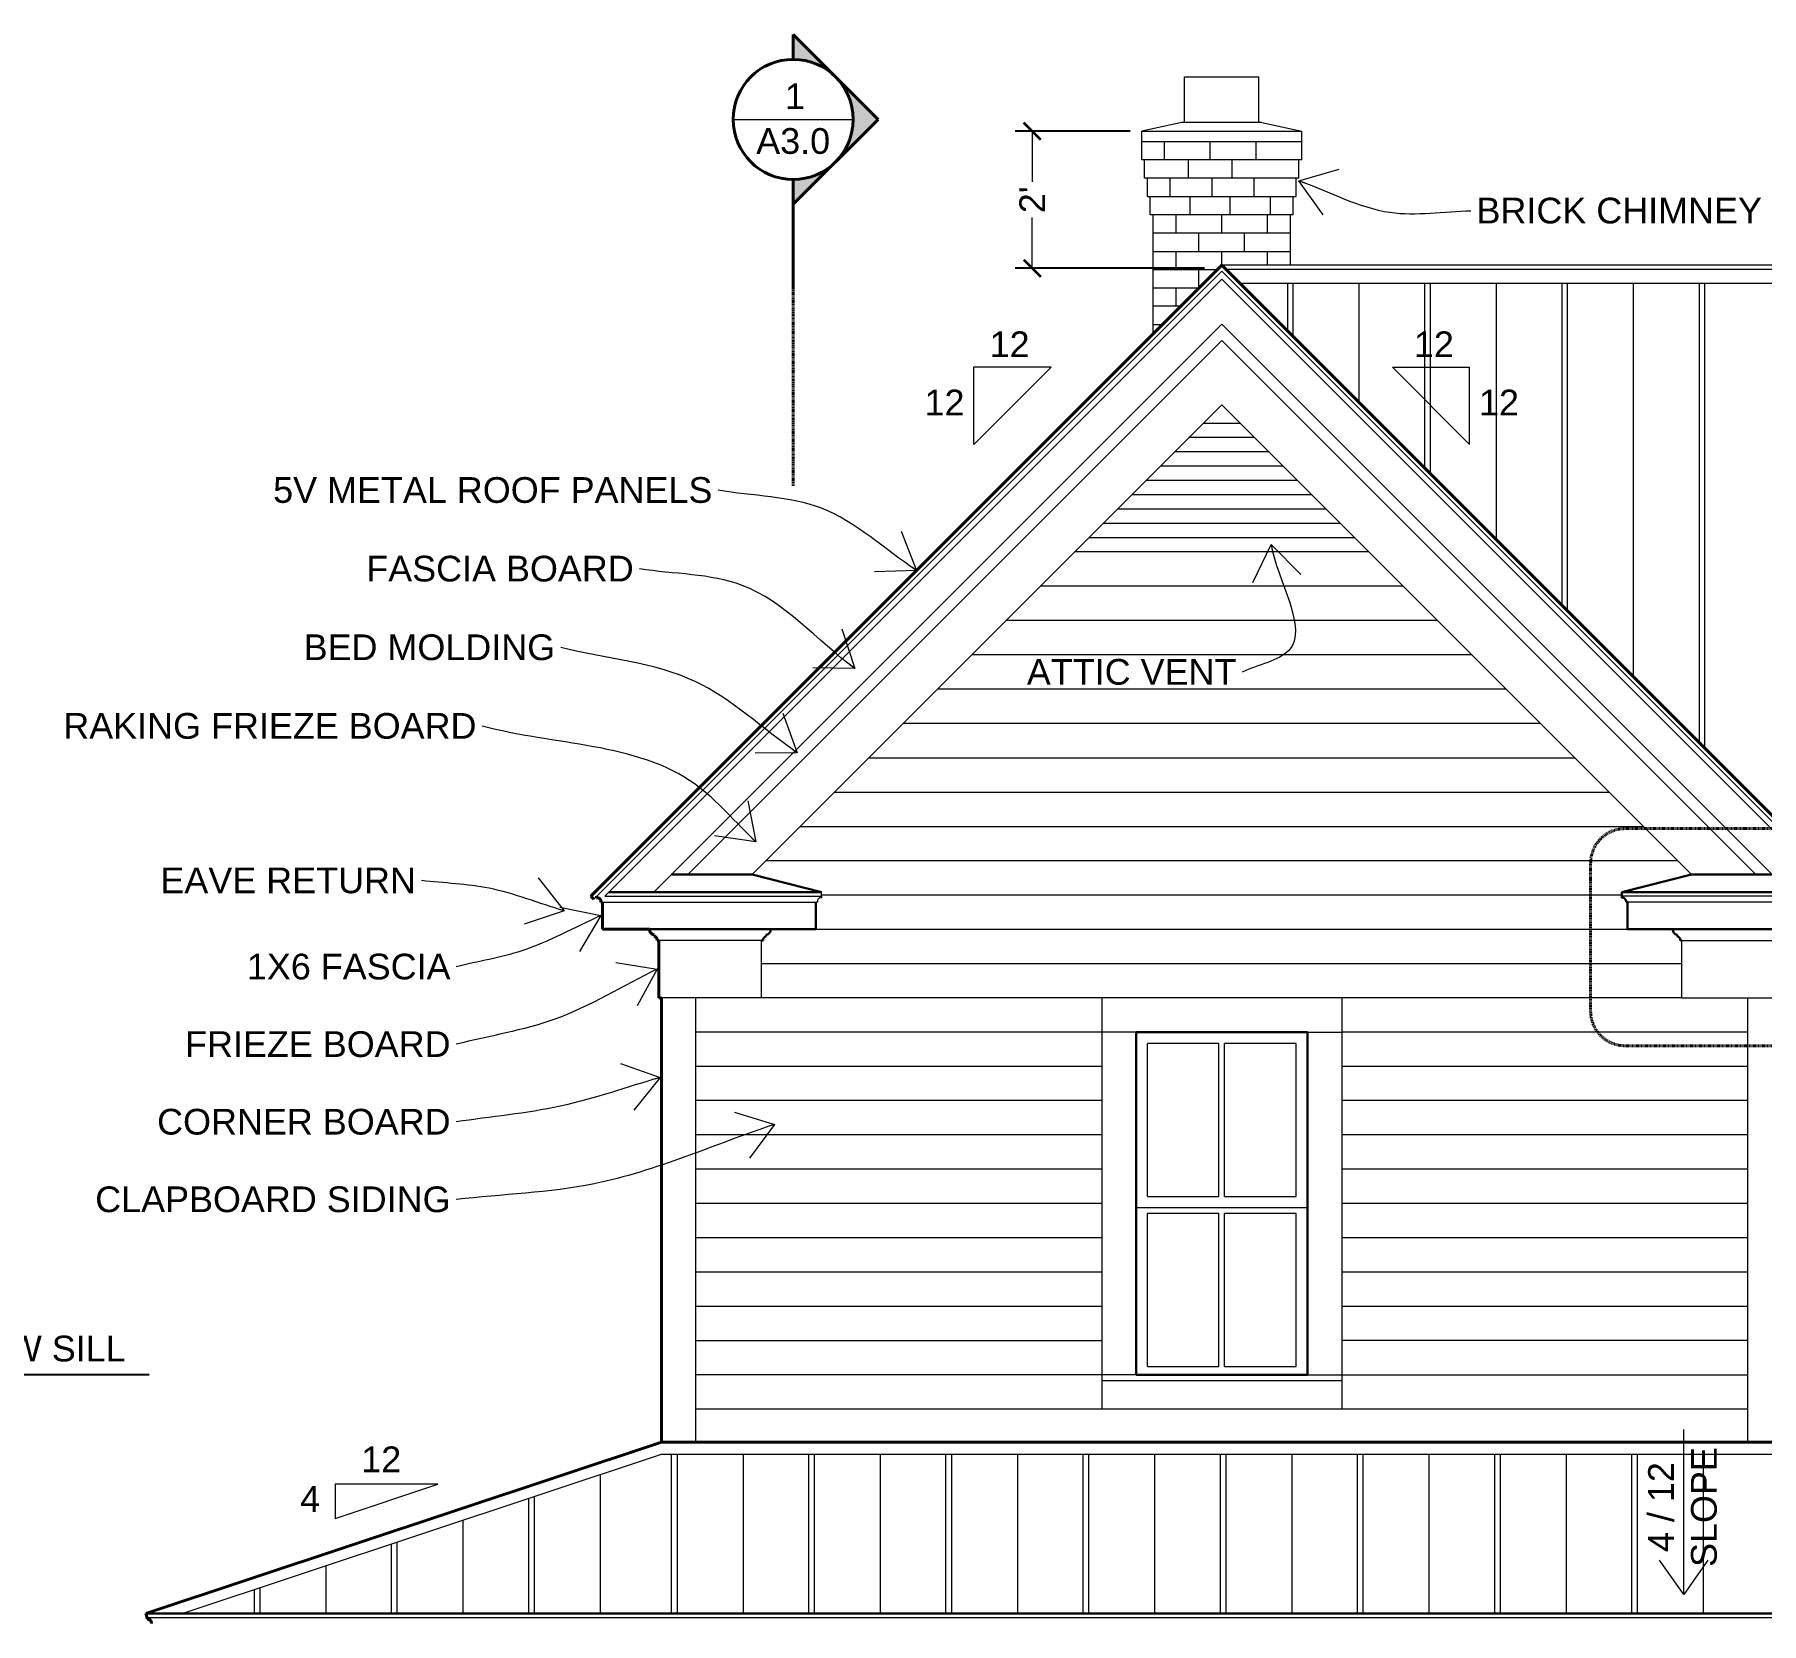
# Model space of a CAD drawing. Header units: inches. Extents: x -4969 to 16721, y 2489 to 24693.
# Drawn here: x 445.8 to 747.9, y 5018.5 to 5296.5 of the extents above; entities that cross this region are included whole.
import ezdxf

# ---------------------------------------------------------------- set-up
doc = ezdxf.new("R2010")
doc.units = ezdxf.units.IN
doc.header["$MEASUREMENT"] = 0
doc.linetypes.add('CENTER', pattern=[2, 1.25, -0.25, 0.25, -0.25])
doc.linetypes.add('DASHED2', pattern=[0.375, 0.25, -0.125])
doc.layers.get('0').update_dxf_attribs({"lineweight": 5})
for name, color, linetype, lineweight in [('1', 1, 'Continuous', 9), ('2', 6, 'Continuous', 20), ('3', 3, 'Continuous', 30), ('4', 2, 'Continuous', 40), ('A-DIMSx', 7, 'Continuous', 9), ('A-LINK', 7, 'Continuous', 40), ('A-TEXTx', 7, 'Continuous', 20)]:
    doc.layers.add(name, color=color, linetype=linetype, lineweight=lineweight)
doc.styles.get("Standard").update_dxf_attribs({"font": 'Arial.ttf'})
doc.dimstyles.get("Standard").update_dxf_attribs({"dimtxt": 3, "dimasz": 2, "dimexe": 0.03125, "dimexo": 0.0625, "dimgap": 0.03125, "dimtad": 0, "dimtoh": 1, "dimdec": 4, "dimlfac": 0.9998499999999999, "dimzin": 0, "dimdsep": 46, "dimlunit": 4, "dimtxsty": 'Standard', "dimblk": 'ARCHTICK', "dimblk1": 'ARCHTICK', "dimblk2": 'ARCHTICK', "dimcen": 0.09, "dimclrt": 256, "dimadec": 0, "dimazin": 0, "dimtfac": 1, "dimtdec": 4, "dimtofl": 0, "dimtmove": 0, "dimatfit": 3, "dimfxl": 1, "dimtolj": 1, "dimtzin": 0, "dimarcsym": 0})

# ---------------------------------------------------------------- blocks, each defined once
blk = doc.blocks.new('window elev 3060')
for p, q in [((766.9950559175467, 905.6850793131406), (766.9951068883993, 839.6850422129567)), ((808.7445825260585, 905.674671676962), (766.9950559175467, 905.6850793131406)), ((808.995047294919, 905.6747346370032), (808.995047294919, 840.1798754945581)), ((774.9950472949191, 870.929875494558), (774.9950472949191, 897.679875494558)), ((787.4950472949191, 897.679875494558), (774.9950472949191, 897.679875494558)), ((787.4950472949191, 870.929875494558), (787.4950472949191, 897.679875494558)), ((800.995047294919, 897.6798754945578), (788.4950472949191, 897.679875494558)), ((788.4950472949191, 870.9298754945578), (788.4950472949191, 897.6798754945578)), ((800.995047294919, 870.9298754945578), (800.995047294919, 897.6798754945578)), ((774.9950472949191, 870.929875494558), (787.4950472949191, 870.929875494558)), ((788.4950472949191, 870.9298754945578), (800.995047294919, 870.9298754945578)), ((802.9950472949192, 868.9298754945578), (772.9950472949191, 868.929875494558)), ((774.9950472949191, 841.179875494558), (774.9950472949191, 867.929875494558)), ((787.495047294919, 867.9298754945579), (774.9950472949191, 867.929875494558)), ((787.495047294919, 841.179875494558), (787.495047294919, 867.929875494558)), ((788.4950472949189, 841.1798754945579), (788.4950472949189, 867.9298754945579)), ((800.995047294919, 867.9298754945579), (788.4950472949189, 867.9298754945579)), ((800.995047294919, 841.1798754945579), (800.995047294919, 867.9298754945579)), ((774.9950472949191, 841.179875494558), (787.495047294919, 841.179875494558)), ((788.4950472949189, 841.1798754945579), (800.995047294919, 841.1798754945579)), ((808.995047294919, 840.1798754945581), (808.995047294919, 833.6746716769621)), ((766.9951068883993, 839.6850422129567), (766.9951068883993, 833.6746716769621)), ((766.9951068883993, 838.6850422129567), (808.995047294919, 838.6850422129569)), ((808.995047294919, 833.6746716769621), (766.9951068883993, 833.6746716769621))]:
    blk.add_line(p, q)
at = {"lineweight": 5, "ltscale": 0.1}
for p, q in [((772.9950472949185, 839.6850369309756), (766.9951068884001, 839.6850422129567)), ((802.9950472949185, 839.685010520807), (808.995047294924, 839.6746716769619))]:
    blk.add_line(p, q, dxfattribs=at)
at = {"layer": '1', "lineweight": 5, "ltscale": 0.1}
for p, q in [((772.9950472949185, 899.6790177223456), (766.9950559255885, 899.6746716769594)), ((802.9950472949185, 899.6807332667703), (808.995047294924, 899.6746716769619))]:
    blk.add_line(p, q, dxfattribs=at)
at = {"layer": '3'}
for p, q in [((802.9950472949185, 899.6807095544044), (772.9950472949185, 899.6790137702891)), ((772.9950472949185, 899.6790177223456), (772.9950472949185, 839.6850369309756)), ((802.9950472949185, 899.6807332667703), (802.9950472949185, 839.685010520807)), ((772.9950472949185, 839.6850369309756), (802.9950472949185, 839.685010520807))]:
    blk.add_line(p, q, dxfattribs=at)
blk = doc.blocks.new('Section Callout')
at = {"layer": 'A-LINK', "ltscale": 0.1}
h = blk.add_hatch(color=152, dxfattribs=at)
h.paths.add_polyline_path([(1891.060329668258, 7392.500204895952), (1883.635708444579, 7385.075583672291), (1891.060329668258, 7377.650962448561, -0.1989123673796566), (1887.984950861921, 7385.075583672291, -0.1989123673796605)])
h.paths.add_polyline_path([(1898.484950891921, 7399.924826119615), (1891.060329668258, 7392.500204895952, -0.1989123673796605), (1898.484950891921, 7395.57558370229)])
h.paths.add_polyline_path([(1891.060329668258, 7377.650962448561), (1898.484950891921, 7370.226341224898), (1898.484950891921, 7374.57558364229, -0.1989123673796579)])
at = {"layer": 'A-LINK', "color": 152, "ltscale": 0.1}
for p, q in [((1883.635708444579, 7385.075583672291), (1898.484950891921, 7399.924826119615)), ((1898.484950891921, 7399.924826119615), (1898.484950891921, 7395.57558370229)), ((1883.635708444579, 7385.075583672291), (1898.484950891921, 7370.226341224898)), ((1898.484950891921, 7374.57558364229), (1898.484950891921, 7370.226341224898)), ((1898.484950891921, 7370.226341224898), (1898.484950891921, 7355.486049171069))]:
    blk.add_line(p, q, dxfattribs=at)
blk.add_circle((1898.484950891921, 7385.075583672291), 10.50000003, dxfattribs=at)
blk = doc.blocks.new('_ArchTick')
at = {"color": 0, "linetype": 'ByBlock', "lineweight": 0, "const_width": 0.15}
blk.add_lwpolyline([(-0.5, -0.5), (0.5, 0.5)], dxfattribs=at)
blk = doc.blocks.new('*D178')
at = {"layer": 'A-DIMSx', "color": 0, "lineweight": -2, "ltscale": 0.1, "transparency": 16777216}
for p, q in [((637.4739883764801, 5279.570442207572), (617.3133467498825, 5279.570442207572)), ((650.4503345402233, 5255.570442207573), (617.3133467498825, 5255.570442207573))]:
    blk.add_line(p, q, dxfattribs=at)
at = {"layer": 'A-DIMSx', "color": 0, "lineweight": 5, "ltscale": 0.1, "transparency": 16777216}
for p, q in [((620.3133467498824, 5279.570442207572), (620.3133467498824, 5270.67924166187)), ((620.3133467498824, 5255.570442207573), (620.3133467498824, 5264.461642753275))]:
    blk.add_line(p, q, dxfattribs=at)
at = {"layer": 'Defpoints', "color": 0, "ltscale": 0.1, "transparency": 16777216}
for p in [(620.3133467498824, 5279.570442207572), (639.4739883764802, 5279.570442207572), (652.4503345402233, 5255.570442207573)]:
    blk.add_point(p, dxfattribs=at)
at = {"layer": 'A-DIMSx', "color": 0, "lineweight": 5, "ltscale": 0.1, "transparency": 16777216, "xscale": 3, "yscale": 3, "zscale": 3}
for p, rotation in [((620.3133467498824, 5279.570442207572), 90), ((620.3133467498824, 5255.570442207573), 270)]:
    blk.add_blockref('_ArchTick', p, dxfattribs=dict(at, rotation=rotation))
at = {"layer": 'A-DIMSx', "ltscale": 0.1, "transparency": 16777216, "insert": (620.3133467498816, 5267.570442207572), "char_height": 4.5, "attachment_point": 5, "rotation": 90}
blk.add_mtext("\\A1;2'", dxfattribs=at)
blk = doc.blocks.new('*D341')
at = {"layer": 'A-DIMSx', "color": 0, "lineweight": -2, "ltscale": 0.1, "transparency": 16777216}
for p, q in [((465.8075979986657, 5061.951979987007), (412.807597998663, 5061.951979987007)), ((414.5970686186116, 5025.941612087049), (412.807597998663, 5025.941612087049))]:
    blk.add_line(p, q, dxfattribs=at)
at = {"layer": 'A-DIMSx', "color": 0, "lineweight": 5, "ltscale": 0.1, "transparency": 16777216}
for p, q in [((415.807597998663, 5061.951979987007), (415.807597998663, 5047.01569098928)), ((415.807597998663, 5025.941612087049), (415.807597998663, 5040.877901084777))]:
    blk.add_line(p, q, dxfattribs=at)
at = {"layer": 'Defpoints', "color": 0, "ltscale": 0.1, "transparency": 16777216}
for p in [(415.807597998663, 5061.951979987007), (467.8075979986657, 5061.951979987007), (416.5970686186116, 5025.941612087049)]:
    blk.add_point(p, dxfattribs=at)
at = {"layer": 'A-DIMSx', "color": 0, "lineweight": 5, "ltscale": 0.1, "transparency": 16777216, "xscale": 3, "yscale": 3, "zscale": 3}
for p, rotation in [((415.807597998663, 5061.951979987007), 90), ((415.807597998663, 5025.941612087049), 270)]:
    blk.add_blockref('_ArchTick', p, dxfattribs=dict(at, rotation=rotation))
at = {"layer": 'A-DIMSx', "ltscale": 0.1, "transparency": 16777216, "insert": (415.8075979986621, 5043.946796037029), "char_height": 4.5, "attachment_point": 5, "rotation": 90}
blk.add_mtext("\\A1;3'", dxfattribs=at)
blk = doc.blocks.new('*D343')
at = {"layer": 'A-DIMSx', "color": 0, "lineweight": -2, "ltscale": 0.1, "transparency": 16777216}
for p, q in [((435.2157393639259, 5145.941612087039), (412.807597998663, 5145.941612087039)), ((464.8075979986657, 5061.951979987007), (412.807597998663, 5061.951979987007))]:
    blk.add_line(p, q, dxfattribs=at)
at = {"layer": 'A-DIMSx', "color": 0, "lineweight": 5, "ltscale": 0.1, "transparency": 16777216}
for p, q in [((415.807597998663, 5145.941612087039), (415.807597998663, 5106.998808315331)), ((415.807597998663, 5061.951979987007), (415.807597998663, 5100.894783758715))]:
    blk.add_line(p, q, dxfattribs=at)
at = {"layer": 'Defpoints', "color": 0, "ltscale": 0.1, "transparency": 16777216}
for p in [(415.807597998663, 5145.941612087039), (437.215739363926, 5145.941612087039), (466.8075979986658, 5061.951979987007)]:
    blk.add_point(p, dxfattribs=at)
at = {"layer": 'A-DIMSx', "color": 0, "lineweight": 5, "ltscale": 0.1, "transparency": 16777216, "xscale": 3, "yscale": 3, "zscale": 3}
for p, rotation in [((415.807597998663, 5145.941612087039), 90), ((415.807597998663, 5061.951979987007), 270)]:
    blk.add_blockref('_ArchTick', p, dxfattribs=dict(at, rotation=rotation))
at = {"layer": 'A-DIMSx', "ltscale": 0.1, "transparency": 16777216, "insert": (415.8075979986621, 5103.946796037023), "char_height": 4.5, "attachment_point": 5, "rotation": 90}
blk.add_mtext("\\A1;7'", dxfattribs=at)

msp = doc.modelspace()

# ---------------------------------------------------------------- linework, layer by layer
msp.add_arc((583.4116910652307, 5144.753909371004), 0.6905186130718889, 84.82384382796722, 185.1761549002342)
at = {"layer": '1'}
for p, q in [((639.4739883764802, 5279.570442207572), (667.4739883764801, 5279.570442207571)), ((660.4739883764802, 5281.070442207571), (646.4739883764801, 5281.070442207571)), ((639.4739883764802, 5277.735622997488), (667.4739883764801, 5277.735622997488)), ((643.4739883764802, 5274.535622997486), (643.4739883764802, 5277.735622997488)), ((651.4739883764802, 5274.535622997489), (651.4739883764802, 5277.735622997488)), ((659.4739883764802, 5274.535622997489), (659.4739883764802, 5277.735622997488)), ((667.4739883764801, 5274.53562299749), (639.4739883764802, 5274.535622997488)), ((647.6406550431462, 5271.33562299749), (647.6406550431462, 5274.535622997489)), ((655.3073217098141, 5271.33562299749), (655.3073217098141, 5274.535622997489)), ((666.9739883764801, 5271.335622997489), (639.9739883764802, 5271.335622997487)), ((644.4739883764802, 5268.13562299749), (644.4739883764802, 5271.33562299749)), ((651.8073217098141, 5268.13562299749), (651.8073217098141, 5271.33562299749)), ((659.1406550431462, 5268.13562299749), (659.1406550431462, 5271.335622997489)), ((640.4739883764801, 5268.135622997488), (666.4739883764801, 5268.135622997489)), ((647.9739883764802, 5264.935622997488), (647.9739883764802, 5268.135622997489)), ((654.9739883764801, 5264.935622997488), (654.9739883764801, 5268.135622997489)), ((661.9739883764801, 5264.935622997488), (661.9739883764801, 5268.135622997489)), ((665.9739883764801, 5264.935622997487), (640.9739883764801, 5264.935622997487)), ((645.4739883764801, 5261.735622997489), (645.4739883764801, 5264.935622997488)), ((653.4739883764801, 5261.735622997488), (653.4739883764801, 5264.935622997488)), ((661.4739883764801, 5261.735622997488), (661.4739883764801, 5264.935622997488)), ((665.4739883764801, 5261.735622997488), (641.4739883764801, 5261.735622997487)), ((649.4739883764801, 5258.535622997488), (649.4739883764801, 5261.735622997488)), ((657.4739883764801, 5258.535622997488), (657.4739883764801, 5261.735622997488)), ((641.4739883764801, 5258.535622997487), (665.4739883764801, 5258.535622997488)), ((645.4739883764801, 5255.335622997491), (645.4739883764801, 5258.535622997488)), ((653.4739883764801, 5256.124458074876), (653.4739883764801, 5258.535622997488)), ((661.4739883764801, 5256.124458074848), (661.4739883764801, 5258.535622997488)), ((653.4739886020785, 5255.063797677486), (543.6018030128604, 5145.191612085819)), ((652.6851537503067, 5255.335622997488), (641.4739883764801, 5255.335622997488)), ((649.4739883764784, 5252.135622997489), (649.4739883764784, 5255.335622997489)), ((653.4739886020785, 5255.063797677486), (763.3461741912948, 5145.191612085819)), ((994.2361994467647, 5255.374458074848), (654.2239883764915, 5255.374458074848)), ((545.5160165764306, 5145.691612087037), (653.4739886020785, 5253.649584118956)), ((641.4739883764801, 5252.135622997489), (649.4851537503787, 5252.135622997489)), ((645.4739883764801, 5248.935622997489), (645.4739883764801, 5252.135622997489)), ((761.4319606277246, 5145.691612087037), (653.4739886020785, 5253.649584118956)), ((1050.974011026071, 5252.898283385713), (656.7001630655719, 5252.898283385713)), ((664.9740110260734, 5252.898283385713), (664.9740110260734, 5244.624435425027)), ((665.9740110260717, 5243.624435425005), (665.9740110260716, 5252.898283385713)), ((677.4740110260734, 5252.898283385713), (677.4740110260734, 5232.124435424748)), ((688.9740110260734, 5252.898283385713), (688.9740110260734, 5220.624435424491)), ((689.974011026072, 5219.624435424471), (689.9740110260715, 5252.898283385713)), ((701.4740110260734, 5252.898283385713), (701.4740110260734, 5208.124435424213)), ((712.9740110260733, 5252.898283385713), (712.9740110260733, 5196.624435423957)), ((713.9740110260726, 5195.624435423935), (713.9740110260715, 5252.898283385713)), ((725.4740110260733, 5252.898283385713), (725.4740110260733, 5184.124435423678)), ((736.9740110260734, 5252.898283385713), (736.9740110260734, 5172.624435423421)), ((737.9740110260728, 5171.6244354234), (737.9740110260716, 5252.898283385713)), ((646.2851537504508, 5248.935622997488), (641.4739883764801, 5248.935622997488)), ((641.4739883764801, 5245.735622997488), (643.0851537505192, 5245.735622997488)), ((656.7187568823734, 5228.441612087037), (650.2292198709334, 5228.441612087037)), ((659.218756882679, 5225.941612087036), (647.7292198709334, 5225.941612087036)), ((661.7187568829855, 5223.441612087036), (645.2292198709334, 5223.441612087036)), ((666.7187568835976, 5218.441612087037), (640.2292198709334, 5218.441612087037)), ((664.2187568832911, 5220.941612087036), (642.7292198709334, 5220.941612087036)), ((669.2187568839032, 5215.941612087036), (637.7292198709334, 5215.941612087036)), ((671.7187568842097, 5213.441612087036), (635.2292198709334, 5213.441612087036)), ((674.2187568845162, 5210.941612087037), (632.7292198709334, 5210.941612087037)), ((676.7187568848218, 5208.441612087036), (630.2292198709324, 5208.441612087036)), ((545.5160165764324, 5145.691612087038), (583.4739883764929, 5145.691612087037)), ((761.4319601765388, 5145.691612087038), (723.4739883764782, 5145.691612087037)), ((545.1018030005094, 5144.691612087036), (582.4739883764928, 5144.691612087035)), ((761.8461737524618, 5144.691612087036), (724.4739883764784, 5144.691612087035)), ((555.4739891989362, 5048.068368198225), (751.4739904384375, 5048.068368198225)), ((840.9739882745585, 5019.452289664136), (465.4739883876414, 5019.452289664148))]:
    msp.add_line(p, q, dxfattribs=at)
at = {"layer": '2'}
for p, q in [((646.9739883764765, 5281.070442207571), (646.9739883764765, 5289.107245466855)), ((646.9739883764765, 5289.107245466855), (659.9739883764765, 5289.107245466855)), ((659.9739883764765, 5281.070442207571), (659.9739883764765, 5289.107245466855)), ((646.4739883764801, 5281.070442207571), (639.4739883764802, 5279.570442207572)), ((639.4739883764802, 5274.535622997488), (639.4739883764802, 5279.570442207572)), ((646.9739883764765, 5281.070442207571), (646.4739883764801, 5281.070442207571)), ((660.4739883764802, 5281.070442207571), (659.9739883764765, 5281.070442207571)), ((660.4739883764802, 5281.070442207571), (667.4739883764801, 5279.570442207571)), ((667.4739883764801, 5274.53562299749), (667.4739883764801, 5279.570442207571)), ((639.9739883764802, 5274.535622997488), (639.4739883764802, 5274.535622997488)), ((639.9739883764802, 5271.335622997487), (639.9739883764802, 5274.535622997486)), ((666.9739883764801, 5271.335622997489), (666.9739883764801, 5274.535622997488)), ((667.4739883764801, 5274.53562299749), (666.9739883764801, 5274.53562299749)), ((640.4739883764801, 5271.335622997487), (639.9739883764802, 5271.335622997487)), ((640.4739883764801, 5268.135622997488), (640.4739883764801, 5271.335622997489)), ((666.4739883764801, 5268.135622997488), (666.4739883764801, 5271.335622997489)), ((666.9739883764801, 5271.335622997489), (666.4739883764801, 5271.335622997489)), ((640.4739883764801, 5268.135622997488), (640.9739883764801, 5268.135622997488)), ((640.9739883764801, 5264.935622997487), (640.9739883764801, 5268.135622997488)), ((665.9739883764801, 5264.935622997487), (665.9739883764801, 5268.135622997488)), ((665.9739883764801, 5268.135622997488), (666.4739883764801, 5268.135622997488)), ((641.4739883764801, 5264.935622997487), (640.9739883764801, 5264.935622997487)), ((641.4739883764801, 5244.124457623412), (641.4739883764801, 5264.935622997487)), ((665.4739883764801, 5256.124458074848), (665.4739883764801, 5264.935622997487)), ((665.9739883764801, 5264.935622997487), (665.4739883764801, 5264.935622997487)), ((993.6419857999634, 5256.124458074848), (653.4739883765084, 5256.124458074848)), ((653.4739886020785, 5245.828516441914), (554.0870842472001, 5146.441612087038)), ((653.4739886020785, 5245.828516441914), (752.8608929569551, 5146.441612087038)), ((560.037386912311, 5149.524525119073), (653.4739886020785, 5242.961126808924)), ((746.9105902918442, 5149.524525119073), (653.4739886020785, 5242.961126808924)), ((653.4739883764546, 5231.686380592558), (571.3121329029678, 5149.524525119073)), ((653.4739883764546, 5231.686380592558), (735.6358438579778, 5149.524525121094)), ((679.2187568851282, 5205.941612087037), (627.7292198709334, 5205.941612087037)), ((685.2291645220417, 5199.931204450859), (621.7292198709334, 5199.931204450859)), ((691.2291645227766, 5193.931204450858), (615.7188122347548, 5193.931204450858)), ((697.2187568873311, 5187.941612087037), (609.7292198709334, 5187.941612087037)), ((703.2291645242462, 5181.931204450859), (603.7292198709334, 5181.931204450859)), ((709.2187568888463, 5175.941612086992), (597.7292198659657, 5175.941612092004)), ((591.7292198609981, 5169.941612087036), (715.2292503848736, 5169.9311185917)), ((585.7188122347548, 5163.931204450858), (721.2291645264492, 5163.931204450858)), ((579.7292198609981, 5157.931204450859), (727.229164527184, 5157.931204450859)), ((573.7178344837235, 5151.930226699829), (733.2177020794375, 5151.942666899339)), ((583.4739883764929, 5145.691612087037), (583.4739883764929, 5146.441612087037)), ((583.4739883764929, 5145.930987613251), (723.4739883764782, 5145.941906919691)), ((583.4739883764929, 5145.691612087037), (583.4739883764929, 5145.441612087036)), ((582.7239883764929, 5144.691612087036), (582.4739883764928, 5144.691612087035)), ((582.4739883764928, 5139.941612087036), (724.4739883764765, 5139.941612087036)), ((572.9739883764875, 5137.941612045847), (554.9739883718363, 5137.941612045843)), ((572.9739883765493, 5127.941612087036), (572.9739883765493, 5137.941612045847)), ((733.9739883764219, 5127.941612087036), (733.9739883764219, 5137.941612045847)), ((733.9739883764837, 5137.941612045847), (751.9739883811349, 5137.941612045843)), ((572.9739883765493, 5133.941612087037), (733.9739883764219, 5133.941612087037)), ((632.4739883765093, 5127.941612087037), (555.4739884253873, 5127.941612087036)), ((561.4739883760861, 5050.175786971319), (561.4739884253873, 5127.941612083233)), ((733.9739883764219, 5127.941612087036), (674.2235149850208, 5127.941612087037)), ((733.9739883764219, 5127.941612087036), (751.4739883206754, 5127.941612087037)), ((745.4739883206753, 5127.941612050513), (745.4739887940716, 5050.175786971319)), ((632.4739883765093, 5121.935207387849), (561.4739884215765, 5121.931147266048)), ((745.4739883572007, 5121.941669077004), (674.473979753881, 5121.937622788772)), ((632.4739976519691, 5115.931204450859), (561.473988417773, 5115.931204450859)), ((745.4739883937877, 5115.931204450859), (674.473979753881, 5115.931204450859)), ((632.4740022776429, 5109.941612087037), (561.473988413975, 5109.941612087037)), ((745.4739884302495, 5109.941612087037), (674.473979753881, 5109.941612087037)), ((632.4740069193928, 5103.931204450859), (561.473988410166, 5103.931204450859)), ((745.4739884668384, 5103.931204450859), (674.473979753881, 5103.931204450859)), ((632.4740115531027, 5097.931204450858), (561.4739884063625, 5097.931204450858)), ((745.4739885033001, 5097.941612087037), (674.473979753881, 5097.941612087037)), ((632.4740161868145, 5091.931204450858), (561.4739884025572, 5091.931204450858)), ((745.4739885398872, 5091.931204450858), (674.473979753881, 5091.931204450858)), ((632.4740208124882, 5085.941612087037), (561.4739883987609, 5085.941612087037)), ((745.4739885763489, 5085.941612087037), (674.473979753881, 5085.941612087037)), ((632.4740254542381, 5079.931204450859), (561.4739883949502, 5079.931204450859)), ((745.4739886128741, 5079.941612087036), (674.473979753881, 5079.941612087036)), ((632.4740300799099, 5073.941612087036), (561.4739883911521, 5073.941612087036)), ((745.4739886493976, 5073.941612087036), (674.473979753881, 5073.941612087036)), ((632.4740347216598, 5067.931204450859), (561.4739883873432, 5067.931204450859)), ((745.473988685923, 5067.941612087036), (674.473979753881, 5067.941612087036)), ((632.4740393473627, 5061.941574986854), (561.4739883835451, 5061.941569704873)), ((674.473979753881, 5061.94153801267), (745.473988722512, 5061.931056828514)), ((632.4740393473627, 5055.931204450859), (561.4739883797344, 5055.931204450859)), ((745.4739887590354, 5055.931204450859), (674.473979753881, 5055.931204450859)), ((471.5702584749748, 5020.202289664148), (555.4739883747503, 5048.068368198225)), ((557.2287688452457, 5020.202289664137), (557.228768845278, 5048.068368198219)), ((558.2287688452457, 5020.202289664137), (558.228768845281, 5048.068368198219)), ((569.7287688452818, 5048.068368198219), (569.7287688452421, 5020.202289664138)), ((581.2287688452421, 5020.202289664138), (581.2287688452743, 5048.068368198219)), ((582.2287688452421, 5020.202289664138), (582.2287688452774, 5048.068368198219)), ((593.7287688452782, 5048.068368198219), (593.7287688452385, 5020.20228966414)), ((605.2287688452385, 5020.20228966414), (605.2287688452707, 5048.068368198219)), ((606.2287688452385, 5020.20228966414), (606.2287688452737, 5048.068368198219)), ((617.7287688452745, 5048.068368198221), (617.7287688452349, 5020.20228966414)), ((629.2287688452348, 5020.20228966414), (629.228768845267, 5048.068368198221)), ((630.2287688452349, 5020.20228966414), (630.22876884527, 5048.068368198221)), ((641.7287688452709, 5048.068368198221), (641.7287688452312, 5020.20228966414)), ((653.2287688452312, 5020.20228966414), (653.2287688452633, 5048.068368198221)), ((654.2287688452312, 5020.20228966414), (654.2287688452664, 5048.068368198221)), ((665.7287688452672, 5048.068368198222), (665.7287688452275, 5020.202289664142)), ((677.2287688452276, 5020.202289664142), (677.2287688452597, 5048.068368198222)), ((678.2287688452275, 5020.202289664142), (678.2287688452628, 5048.068368198222)), ((689.7287688452636, 5048.068368198222), (689.728768845224, 5020.202289664143)), ((701.228768845224, 5020.202289664143), (701.2287688452561, 5048.068368198222)), ((702.228768845224, 5020.202289664143), (702.2287688452592, 5048.068368198222)), ((713.72876884526, 5048.068368198225), (713.7287688452203, 5020.202289664144)), ((725.2287688452203, 5020.202289664144), (725.2287688452525, 5048.068368198225)), ((726.2287688452203, 5020.202289664144), (726.2287688452556, 5048.068368198225)), ((737.7287688452564, 5048.068368198225), (737.7287688452167, 5020.202289664144)), ((544.7192091464245, 5044.496494540746), (544.719209146459, 5020.202289664146)), ((532.219209146459, 5020.202289664146), (532.2192091464336, 5040.344998747987)), ((533.219209146459, 5020.202289664146), (533.2192091464354, 5040.677118411409)), ((520.7192091464409, 5036.525622618649), (520.7192091464627, 5020.202289664147)), ((508.2192091464627, 5020.202289664147), (508.2192091464482, 5032.374126825889)), ((509.2192091464627, 5020.202289664147), (509.2192091464499, 5032.706246489311)), ((496.7192091464554, 5028.55475069655), (496.7192091464664, 5020.202289664147)), ((485.2192091464663, 5020.202289664148), (485.2192091464663, 5024.735374567213)), ((484.2192091464664, 5020.202289664148), (484.2192091464645, 5024.403254903791))]:
    msp.add_line(p, q, dxfattribs=at)
at = {"layer": '2', "color": 152, "ltscale": 0.1}
msp.add_line((567.9890928037935, 5281.630559413212), (588.9890928637928, 5281.630559413212), dxfattribs=at)
at = {"layer": '3'}
for p, q in [((571.3121329029678, 5149.524525119073), (557.1699972792345, 5149.524525119073)), ((571.3121329029678, 5149.524525119073), (583.4739883764929, 5146.441612087037)), ((735.6358438500034, 5149.524525119073), (723.4739883764782, 5146.441612087037)), ((735.6358443011892, 5149.524525119073), (749.7779799249207, 5149.524525119073)), ((546.2660165763887, 5146.441612087038), (583.4739883764929, 5146.441612087037)), ((723.4739883764782, 5145.691612087037), (723.4739883764782, 5146.441612087037)), ((760.6819601765825, 5146.441612087038), (723.4739883764782, 5146.441612087037)), ((723.4739883764782, 5145.691612087037), (723.4739883764782, 5145.441612087036)), ((582.4739883764928, 5144.691612087035), (582.4739883764928, 5139.941612087036)), ((724.2239883764782, 5144.691612087036), (724.4739883764784, 5144.691612087035)), ((724.4739883764784, 5144.691612087035), (724.4739883764784, 5139.941612087036)), ((724.4739883764765, 5139.941612087036), (732.4367892342458, 5139.941612069307)), ((573.2239883718344, 5137.941612045847), (572.9739883764875, 5137.941612045847)), ((573.7927067131719, 5138.691612045843), (573.7927067131719, 5138.941612045843)), ((733.1552700397993, 5138.691612045843), (733.1552700397993, 5138.941612045843)), ((733.7239883811349, 5137.941612045847), (733.9739883764837, 5137.941612045847)), ((841.7230793515923, 5020.202289664136), (465.224898640076, 5020.202289664148))]:
    msp.add_line(p, q, dxfattribs=at)
at = {"layer": '3', "ltscale": 0.1}
for p, q in [((553.4367892199249, 5139.941612022383), (582.4739883764928, 5139.941612087036)), ((732.4367892379001, 5139.941612087045), (753.5111875330446, 5139.941612022383))]:
    msp.add_line(p, q, dxfattribs=at)
at = {"layer": '3'}
for centre, radius, start, end in [((723.5362856877405, 5144.753909371004), 0.6905186130718889, 354.8238450997657, 95.17615617218321), ((573.6912297210952, 5139.772628654796), 0.8371894554254822, 276.9620269993597, 11.64493513353205), ((733.2567470318759, 5139.772628654796), 0.8371894554254822, 168.3550648664679, 263.0379730006394), ((573.962512439503, 5137.972222836623), 0.7391581826895274, 103.2810899914129, 182.3734714350257), ((732.9854643134682, 5137.972222836623), 0.7391581826895274, 357.6265285649742, 76.7189100085863)]:
    msp.add_arc(centre, radius, start, end, dxfattribs=at)
at = {"layer": '4'}
for p, q in [((653.4739886020785, 5256.124457849278), (543.0714729269699, 5145.72194217171)), ((653.4739886020785, 5256.124457849278), (763.8765042771852, 5145.72194217171)), ((543.6018030128604, 5145.191612085819), (543.0714729269699, 5145.72194217171)), ((544.1018030128549, 5145.691612085825), (544.1018030116435, 5145.441612087036)), ((545.1018030005094, 5144.691612087036), (544.8518030116434, 5144.69161208704)), ((545.1018030005094, 5144.691612087036), (545.1018030110868, 5139.941612003825)), ((553.4367892199249, 5139.941612022383), (545.1018030110868, 5139.941612003825)), ((554.1552700351518, 5138.691612045843), (554.1552700351518, 5138.941612045843)), ((554.9739883718363, 5137.941612045843), (554.7239883764875, 5137.941612045843)), ((554.7239883764875, 5137.941612045847), (554.9739883718363, 5137.941612045847)), ((554.9739883718963, 5137.941612045843), (554.9739883718963, 5127.941612087037)), ((555.4739884253873, 5127.941612087036), (554.9739883718963, 5127.941612087037)), ((555.4739883760863, 5050.175786971319), (555.4739884253873, 5127.941612087036)), ((465.224898640076, 5020.202289664148), (555.4739883760853, 5050.175786971319)), ((555.4739883760853, 5050.175786971319), (751.4739896155866, 5050.175786971319)), ((465.4739883876414, 5019.452289664148), (465.224898640076, 5020.202289664148)), ((465.4739883876414, 5019.452289664148), (465.4739883876414, 5019.202289664148))]:
    msp.add_line(p, q, dxfattribs=at)
for centre, radius, start, end in [((544.1641003117716, 5144.753909371004), 0.6905186130718889, 354.8238450997654, 95.17615617203278), ((554.2567470272267, 5139.772628654796), 0.8371894554254822, 168.3550648664047, 263.0379730007559), ((553.9854643088207, 5137.972222836623), 0.7391581826895274, 357.6265285649742, 76.7189100085863), ((465.5362856868711, 5018.514586965661), 0.6905186130718889, 354.8238450997654, 95.17615617203278)]:
    msp.add_arc(centre, radius, start, end, dxfattribs=at)
at = {"layer": 'A-DIMSx', "ltscale": 0.1}
for p, q in [((623.6000083844871, 5238.268606812601), (610.100008384487, 5238.268606812601)), ((610.100008384487, 5224.768606812602), (610.100008384487, 5238.268606812601)), ((610.100008384487, 5224.768606812602), (623.6000083844871, 5238.268606812601)), ((683.3479504155863, 5238.268606812601), (696.8479504155863, 5238.268606812601)), ((696.8479504155863, 5224.768606812602), (683.3479504155863, 5238.268606812601)), ((696.8479504155863, 5224.768606812602), (696.8479504155863, 5238.268606812601)), ((516.3492974804909, 5042.836080299544), (498.3492974804909, 5042.836080299544)), ((498.3492974804909, 5042.836080299544), (498.3492974804909, 5036.839939780562)), ((498.3492974804909, 5036.839939780562), (516.3492974804909, 5042.836080299544))]:
    msp.add_line(p, q, dxfattribs=at)
at = {"layer": 'A-LINK', "color": 152, "linetype": 'CENTER', "ltscale": 0.15}
msp.add_line((578.4890928337978, 5217.49233274685), (578.4890928337978, 5268.902637351791), dxfattribs=at)
at = {"layer": 'A-LINK', "color": 152, "linetype": 'DASHED2', "ltscale": 0.5, "flags": 128}
msp.add_lwpolyline([(718.0187154663314, 5151.533841988445), (718.0187154663314, 5125.537994597596, 0.4142135623730951), (724.0187154663313, 5119.537994597596), (762.5405693381786, 5119.537994597596, 0.4142135623730951), (768.5405693381786, 5125.537994597596), (768.5405693381786, 5151.533841988445, 0.4142135623730951), (762.5405693381786, 5157.533841988445), (724.0187154663313, 5157.533841988445, 0.4142135623730951)], format="xyb", close=True, dxfattribs=at)

# ---------------------------------------------------------------- block references
at = {"color": 152, "ltscale": 0.1, "xscale": -1}
msp.add_blockref('Section Callout', (2476.974043725719, -2103.445024259099), dxfattribs=at)
at = {"layer": '2'}
msp.add_blockref('window elev 3060', (-134.5210675410375, 4222.256532773896), dxfattribs=at)

# ---------------------------------------------------------------- texts
at = {"layer": 'A-DIMSx', "ltscale": 0.1, "insert": (419.4478846092339, 5068.804803745447), "char_height": 4.5, "width": 68.5613292351144, "attachment_point": 1}
msp.add_mtext('{WINDOW SILL}', dxfattribs=at)
at = {"layer": 'A-LINK', "color": 152, "ltscale": 0.1, "attachment_point": 5}
for s, insert, char_height, width in [('{1}', (578.7992359487231, 5285.673910438336), 4.5, 9.771161835695464), ('{\\H0.75x;A3.0}', (578.4933506060748, 5277.820595206305), 6, 9.85131082968337)]:
    msp.add_mtext(s, dxfattribs=dict(at, insert=insert, char_height=char_height, width=width))
at = {"layer": 'A-TEXTx', "ltscale": 0.25, "char_height": 4.5}
for s, insert, attachment_point in [('{BRICK CHIMNEY}', (698.0467300584575, 5265.64720587122), 4), ('{5V METAL ROOF PANELS}', (564.3574061463611, 5216.75134901338), 6), ('{FASCIA BOARD}', (550.6000468334792, 5202.993989700498), 6), ('{BED MOLDING}', (536.8426875205992, 5189.236630387618), 6), ('{RAKING FRIEZE BOARD}', (523.0853282077175, 5175.479271074737), 6), ('{EAVE RETURN}', (512.4834379857044, 5148.446764688173), 6), ('{1X6 FASCIA}', (518.5457119935998, 5133.368882520745), 6), ('{FRIEZE BOARD}', (518.5457119935998, 5119.793084026468), 6), ('{CORNER BOARD}', (518.5457119935998, 5106.217285532189), 6), ('{CLAPBOARD SIDING}', (518.5457119935998, 5092.64148703791), 6)]:
    msp.add_mtext(s, dxfattribs=dict(at, insert=insert, attachment_point=attachment_point))
at = {"layer": 'A-TEXTx', "ltscale": 0.5, "char_height": 4.5}
for s, insert, width, attachment_point in [('{\\fArial Unicode MS|b0|i0|c0|p0;12}', (619.8553091968157, 5240.028320192297), 7.734539628251255, 9), ('{\\fArial Unicode MS|b0|i0|c0|p0;12}', (687.0926496032577, 5240.028320192297), 7.734539628251255, 7), ('{\\fArial Unicode MS|b0|i0|c0|p0;12}', (608.4638966887202, 5229.844803385383), 7.734539628251255, 9), ('{\\fArial Unicode MS|b0|i0|c0|p0;12}', (698.4840621113532, 5229.844803385383), 7.734539628251255, 7), ('{\\fArial Unicode MS|b0|i0|c0|p0;12}', (502.9229640266991, 5044.923801888973), 7.734539628251255, 7), ('{\\fArial Unicode MS|b0|i0|c0|p0;4}', (492.2297484859597, 5037.985060043147), 7.734539628250786, 7)]:
    msp.add_mtext(s, dxfattribs=dict(at, insert=insert, width=width, attachment_point=attachment_point))
at = {"layer": 'A-TEXTx', "ltscale": 0.25, "insert": (656.0404322633872, 5184.932008169461), "char_height": 4.5, "attachment_point": 6, "rotation": 7.020176843996315e-09}
msp.add_mtext('{ATTIC VENT}', dxfattribs=at)
at = {"layer": 'A-TEXTx', "ltscale": 0.5, "insert": (734.107775622066, 5038.817612003808), "char_height": 4.5, "attachment_point": 5, "rotation": 90}
msp.add_mtext('{4 / 12 \\PSLOPE}', dxfattribs=at)

# ---------------------------------------------------------------- dimensions: what is measured, and where the dimension line sits
at = {"layer": 'A-DIMSx', "ltscale": 0.1}
for base, p1, p2, picture, middle in [((620.3133467498824, 5279.570442207572), (652.4503345402233, 5255.570442207573), (639.4739883764802, 5279.570442207572), '*D178', (620.3133467498816, 5267.570442207572)), ((415.807597998663, 5145.941612087039), (466.8075979986658, 5061.951979987007), (437.215739363926, 5145.941612087039), '*D343', (415.8075979986621, 5103.946796037023)), ((415.807597998663, 5061.951979987007), (416.5970686186116, 5025.941612087049), (467.8075979986657, 5061.951979987007), '*D341', (415.8075979986621, 5043.946796037029))]:
    dim = msp.add_linear_dim(base=base, p1=p1, p2=p2, angle=90, dimstyle='Standard', override={"dimtxt": 4.5, "dimasz": 3, "dimexe": 3, "dimexo": 2, "dimgap": 1, "dimlfac": -47.9928, "dimlwd": 5}, dxfattribs=at)
    dim.commit()
    dim.dimension.update_dxf_attribs({"geometry": picture, "text_midpoint": middle})

# ---------------------------------------------------------------- leaders
at = {"layer": 'A-TEXTx', "path_type": 1, "annotation_type": 0, "has_hookline": 1}
for points, hookline_direction, text_width in [([(666.9473638594287, 5270.892712041761), (682.9024890120077, 5265.371811259207), (697.0467300584575, 5265.647205871219)], 0, 49.43860845839018), ([(600.0753300513003, 5202.725799748506), (583.4511833969196, 5213.579446348763), (565.357406146361, 5216.75134901338)], 1, 76.26671214188266), ([(589.2861216639345, 5185.532589119162), (569.5545213663778, 5200.098991643339), (551.6000468334793, 5202.993989700498)], 1, 45.95770804911323), ([(579.1724232503225, 5170.792731246706), (561.3338119703263, 5183.276560211313), (537.8426875205993, 5189.236630387618)], 1, 43.15825375170532), ([(571.9790252426324, 5155.202796532313), (561.3488494924064, 5165.291597733393), (524.0853282077175, 5175.479271074737)], 1, 71.47510231923602), ([(538.4074074147743, 5143.134823135027), (525.2854710349034, 5147.088623050986), (513.4834379857044, 5148.446764688173)], 1, 43.69849931787176), ([(544.8513291637026, 5142.335013682081), (531.0144412271101, 5136.149579663142), (519.5457119935998, 5133.368882520745)], 1, 34.962482946794), ([(555.22351498865, 5113.982099732355), (537.7243666347839, 5108.961248093658), (519.5457119935998, 5106.217285532189)], 1, 50.69713506139154), ([(575.245161261936, 5105.771085188145), (543.6654191354079, 5095.38544959938), (519.5457119935998, 5092.64148703791)], 1, 61.47442019099591)]:
    msp.add_leader(points, dimstyle='Standard', override={"dimasz": 6, "dimgap": 1, "dimldrblk": 'Open90', "dimlwd": -1}, dxfattribs=dict(at, hookline_direction=hookline_direction, text_width=text_width))
at = {"layer": 'A-TEXTx', "path_type": 1, "annotation_type": 0, "has_hookline": 1, "hookline_direction": 1, "text_width": 36.54638472032742, "horizontal_direction": (1, 1.225252e-10, 0)}
msp.add_leader([(662.1111022055252, 5207.222884666882), (665.2175034887046, 5188.723422559167), (657.0404322633873, 5184.932008169583)], dimstyle='Standard', override={"dimasz": 6, "dimgap": 1, "dimldrblk": 'Open90', "dimlwd": -1}, dxfattribs=at)
at = {"layer": 'A-TEXTx', "path_type": 1}
msp.add_leader([(554.7235149804554, 5132.94161206644), (536.7721111849158, 5124.186401408891), (519.5457119935998, 5119.793084026468)], dimstyle='Standard', override={"dimasz": 6, "dimgap": 1, "dimldrblk": 'Open90', "dimlwd": -1}, dxfattribs=at)
at = {"layer": 'A-TEXTx'}
msp.add_leader([(734.2983382549294, 5023.50033487906), (734.2983382549294, 5041.73436475782), (734.2983382549294, 5052.371097230876)], dimstyle='Standard', override={"dimasz": 6, "dimgap": 1, "dimldrblk": 'Open90', "dimlwd": -1}, dxfattribs=at)

doc.saveas('drawing.dxf')
